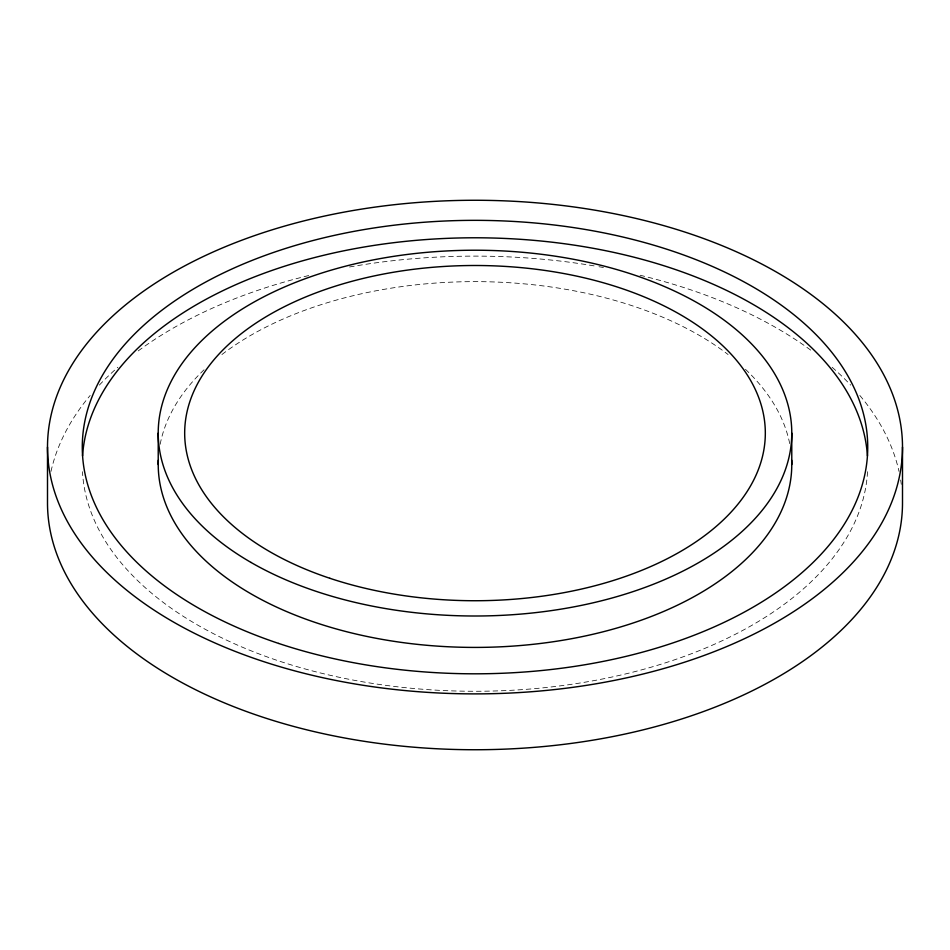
<?xml version="1.0" encoding="UTF-8"?>
<svg xmlns="http://www.w3.org/2000/svg" width="950" height="950" viewBox="0 0 950 950"><rect width="100%" height="100%" fill="white"/><g stroke="black" fill="none" stroke-linecap="round" stroke-linejoin="round"><path stroke-width="0.71" stroke-dasharray="4.75 3.56" d="M50.991 471.426A427.5 246.81 0 0 1 90.167 395.449M99.346 385.106A427.5 246.81 0 0 1 117.883 367.258M138.213 350.906A427.5 246.81 0 0 1 309.961 275.239M349.517 266.986A427.5 246.81 0 0 1 597.514 266.463M598.999 266.724A427.5 246.81 0 0 1 603.44 267.508M640.039 275.239A427.5 246.81 0 0 1 811.787 350.906M832.117 367.258A427.5 246.81 0 0 1 850.654 385.106M859.833 395.449A427.5 246.81 0 0 1 899.009 471.426M900.659 480.035A427.5 246.81 0 0 1 901.289 484.334M867.528 471.711A392.73 226.741 0 0 1 475 691.268A392.73 226.741 0 0 1 82.472 471.711M160.17 444.279A316.777 182.887 0 0 1 204.571 369.289M221.92 354.528A316.777 182.887 0 0 1 728.08 354.528M745.429 369.289A316.777 182.887 0 0 1 789.83 444.279"/><path stroke-width="1.43" d="M902.5 447.07A427.5 246.81 0 0 1 261.25 660.82A427.5 246.81 0 0 1 261.25 233.332A427.5 246.81 0 0 1 902.5 447.07L902.5 502.93A427.5 246.81 0 0 1 475 749.74A427.5 246.81 0 0 1 47.5 502.93L47.5 447.07M791.778 433.117L791.778 464.526M158.223 433.117L158.223 464.526M82.555 455.905A392.73 226.741 0 0 1 475 237.785A392.73 226.741 0 0 1 867.445 455.905M791.682 460.216A316.777 182.887 0 0 1 475 647.413A316.777 182.887 0 0 1 158.317 460.216M278.635 643.435A392.73 226.741 0 0 0 867.73 447.07A392.73 226.741 0 0 0 278.635 250.717A392.73 226.741 0 0 0 278.635 643.435M251.002 562.436A316.777 182.887 0 0 0 780.983 480.451A316.777 182.887 0 0 0 393.015 256.452A316.777 182.887 0 0 0 251.002 562.436M329.84 578.277A290.32 167.616 0 0 0 765.32 433.117A290.32 167.616 0 0 0 329.84 287.957A290.32 167.616 0 0 0 329.84 578.277"/></g></svg>
